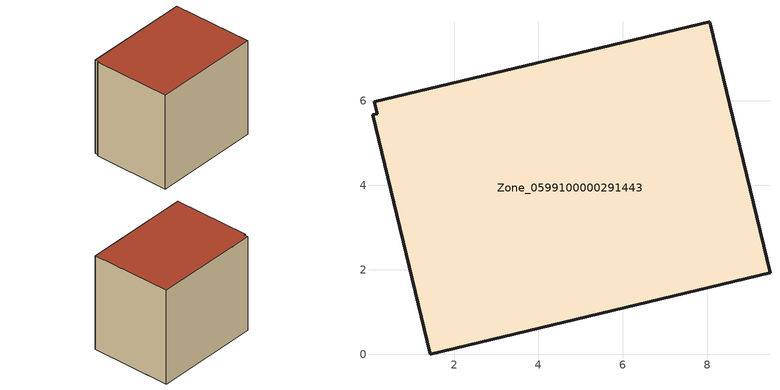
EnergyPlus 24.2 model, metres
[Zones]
Zone_0599100000291443
 floor ground (C_G): 0.11,5.98 8.05,7.87 9.48,1.93 1.44,0 0.07,5.67 0.18,5.7 z0
 wall outside (C_F): 9.48,1.93 8.05,7.87 0.11,5.98 0.18,5.7 0.07,5.67 1.44,0 9.48,1.93 z0:7.46
 roof outside (C_R): 8.05,7.87 0.11,5.98 0.18,5.7 0.07,5.67 1.44,0 9.48,1.93 z7.46
[BUILDING]
Pand.0599100000291443: North Axis=0; Terrain=City; Loads Convergence Tolerance Value=0.04; Temperature Convergence Tolerance Value=0.4; Solar Distribution=FullExterior; Maximum Number of Warmup Days=25; Minimum Number of Warmup Days=1
[Site:Location]
Rotterdam.The.Hague.AP_ZH_NLD Design_Conditions: Latitude=51.96; Longitude=4.45; Time Zone=1; Elevation=-4.5
[SITE:GROUNDTEMPERATURE:BUILDINGSURFACE]
18, 18, 18, 18, 18, 18, 18, 18, 18, 18, 18, 18
[MATERIAL] Thermal Absorptance=0.9; Solar Absorptance=0.7; Visible Absorptance=0.7
Name | Roughness | Thickness | Conductivity | Density | Specific Heat
G.TI.1965-1974 | MediumSmooth | 0.15 | 0.882353 | 540 | 1210
F.TI.1965-1974 | Rough | 0.3 | 0.697674 | 1920 | 840
R.TI.1965-1974 | MediumRough | 0.2 | 0.232558 | 1500 | 1000
[CONSTRUCTION]
C_G: G.TI.1965-1974
C_F: F.TI.1965-1974
C_R: R.TI.1965-1974
[ZONE]
Zone_0599100000291443: Type=1; Multiplier=1; Ceiling Height=Autocalculate; Volume=Autocalculate; Floor Area=autocalculate; Part of Total Floor Area=Yes
[ZONEINFILTRATION:DESIGNFLOWRATE]
Infil_Zone_0599100000291443: Zone or ZoneList or Space or SpaceList=Zone_0599100000291443; Schedule=AlwaysOn; Design Flow Rate Calculation Method=Flow/Area; Flow Rate per Floor Area=0.003; Constant Term Coefficient=1; Temperature Term Coefficient=0; Velocity Term Coefficient=0; Velocity Squared Term Coefficient=0
[HVACTEMPLATE:ZONE:IDEALLOADSAIRSYSTEM]
Zone_0599100000291443: Maximum Heating Supply Air Temperature=50; Minimum Cooling Supply Air Temperature=13; Maximum Heating Supply Air Humidity Ratio=0.0156; Minimum Cooling Supply Air Humidity Ratio=0.0077; Heating Limit=NoLimit; Cooling Limit=NoLimit; Dehumidification Control Type=ConstantSensibleHeatRatio; Cooling Sensible Heat Ratio=0.7; Dehumidification Setpoint=60; Humidification Control Type=None; Humidification Setpoint=30; Outdoor Air Method=None; Outdoor Air Flow Rate per Person=0.00944; Outdoor Air Flow Rate per Zone Floor Area=0; Outdoor Air Flow Rate per Zone=0; Demand Controlled Ventilation Type=None; Outdoor Air Economizer Type=NoEconomizer; Heat Recovery Type=None; Sensible Heat Recovery Effectiveness=0.7; Latent Heat Recovery Effectiveness=0.65
[ZONECONTROL:THERMOSTAT]
ThermostatControl_Zone_0599100000291443: Zone or ZoneList=Zone_0599100000291443; Control Type Schedule=DualSetpointControlType; Control 1=Thermostat_Zone_0599100000291443; Temperature Difference Between Cutout And Setpoint=0
[THERMOSTATSETPOINT:DUALSETPOINT]
Thermostat_Zone_0599100000291443: Heating Setpoint Temperature Schedule=HeatingSetpoint_Zone_0599100000291443; Cooling Setpoint Temperature Schedule=CoolingSetpoint_Zone_0599100000291443
[SCHEDULE:COMPACT]
HeatingSetpoint_Zone_0599100000291443: Through: 12/31, For: AllDays, Until: 24:00, 21
CoolingSetpoint_Zone_0599100000291443: Through: 12/31, For: AllDays, Until: 24:00, 24
DualSetpointControlType: Through: 12/31, For: AllDays, Until: 24:00, 4
AlwaysOn: Through: 12/31, For: AllDays, Until: 24:00, 1
